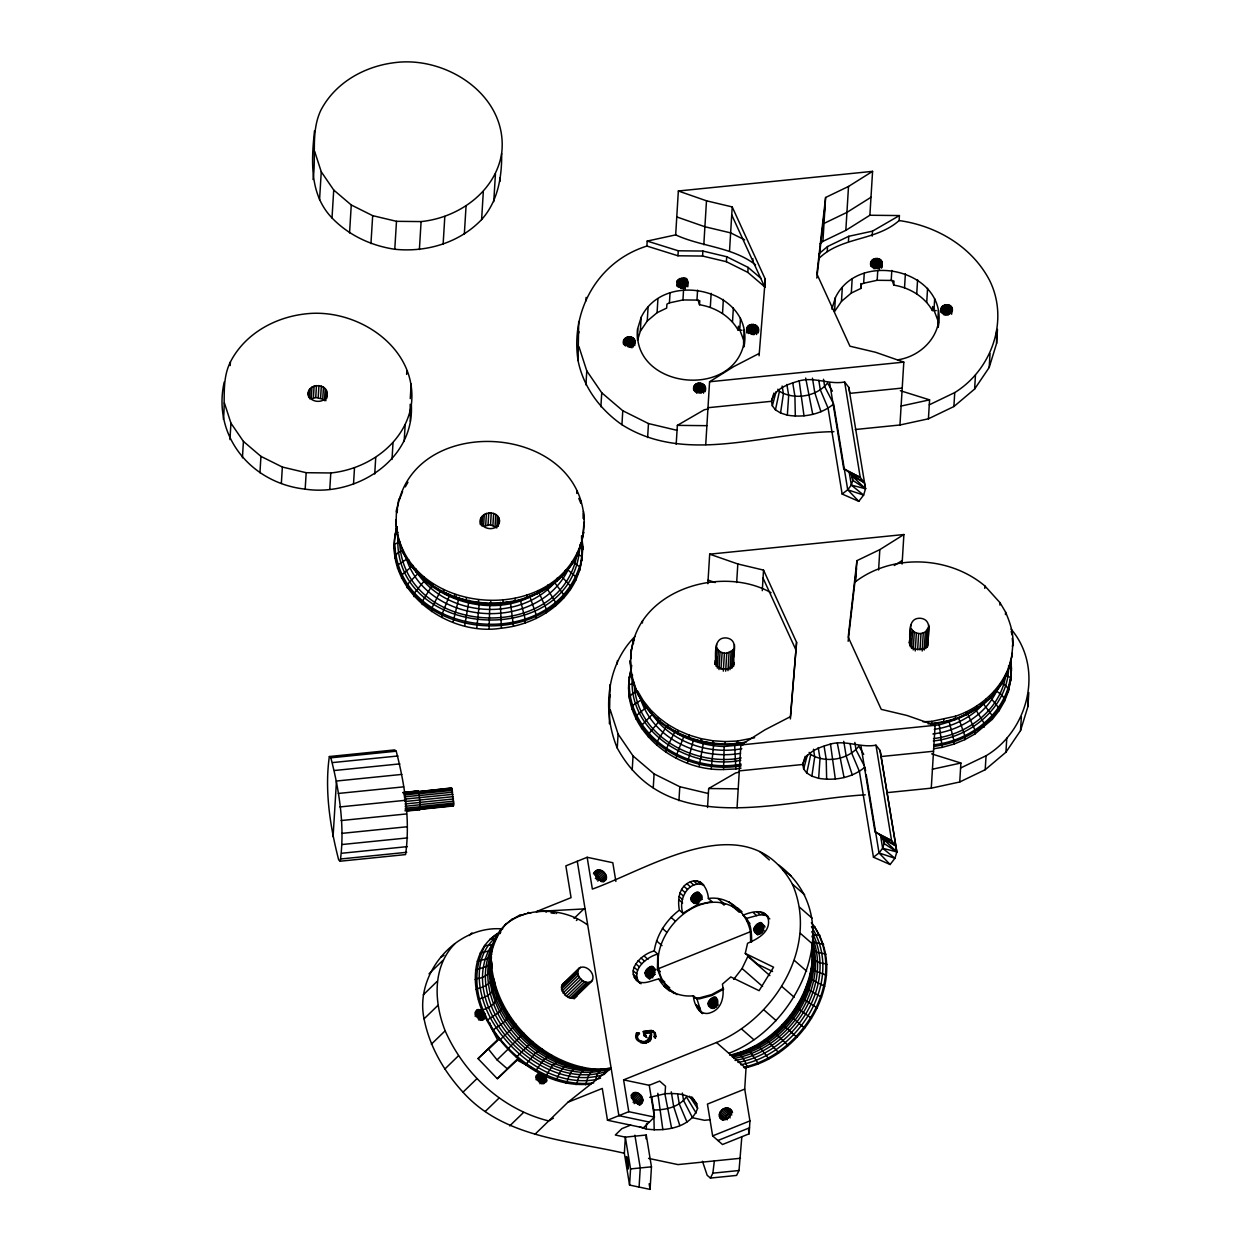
<?xml version="1.0" encoding="UTF-8"?>
<svg xmlns="http://www.w3.org/2000/svg" width="1252" height="1252" viewBox="0 0 1252 1252"><rect width="100%" height="100%" fill="white"/><g stroke="black" fill="none" stroke-linecap="round" stroke-linejoin="round"><path stroke-width="1.5" d="M340.215 861.204C345.02 827.259 339.464 791.014 330.841 757.82L329.339 756.537C324.534 790.481 330.09 826.727 338.697 859.921L340.215 861.204L405.57 854.584C410.374 820.639 404.819 784.394 396.211 751.2L394.709 749.917L329.339 756.537M406.712 811.061L419.796 809.747L420.093 806.491L453.709 803.095L451.502 787.962L417.683 791.749L451.753 788.181M453.662 801.186L420.046 804.582L420.109 808.322L405.178 809.825M405.053 810.842L453.365 805.975L453.709 803.095M500.299 602.29L501.395 628.175C445.383 637.393 379.434 586.421 397.009 526.889M743.312 744.674L724.157 746.505L723.546 769.51C673.56 771.295 619.458 727.443 629.928 674.468L628.567 688.459M640.586 1042.681C658.239 1042.806 630.914 1046.093 636.439 1033.213L639.396 1033.244L636.439 1033.213M637.002 1039.019L636.798 1033.51M590.975 1084.029C547.187 1088.864 507.107 1057.032 486.887 1020.38C470.877 993.055 468.232 949 500.252 932.114M475.181 979.58L476.12 978.673C485.275 978.297 494.697 971.333 491.41 960.91M491.41 963.805L490.471 964.713C492.208 1017.798 538.376 1065.765 591.273 1069.787L592.212 1068.879C540.457 1062.369 495.542 1015.92 491.41 963.805C486.825 910.141 551.929 898.545 587.438 924.868M812.438 951.864L811.953 964.509L813.284 952.6L811.969 946.684M744.361 1067.987C804.113 1055.733 852.643 975.637 811.359 922.693M498.312 994.338L497.373 995.246L502.631 1006.279L502.068 1008.533L497.811 1013.103L486.887 1020.38M655.547 1036.265C654.639 1027.548 655.938 1038.518 655.907 1036.562M489.845 602.76L489.094 628.739M224.218 382.032C212.058 436.212 251.511 483.335 305.175 489.125C355.724 496.95 414.475 460.063 411.345 404.928C418.371 347.759 357.086 307.209 304.768 313.986C274.282 317.554 244.766 334.034 230.415 361.922C221.354 380.06 225.548 399.983 223.404 419.342M230.18 365.568L230.415 361.922M229.945 439.593L230.947 423.176L224.405 402.925M242.418 457.825L243.42 441.408L230.947 423.176M259.946 472.787L260.948 456.37L243.42 441.408M281.356 483.46L282.357 467.043L260.948 456.37M314.534 130.646C311.325 160.71 309.307 194.373 332.015 217.958C348.729 235.313 371.077 245.721 394.771 249.258C426.337 252.528 459.406 242.857 481.613 219.57C497.858 201.478 502.021 177.095 501.645 153.542C508.688 96.357 447.387 55.824 395.084 62.6C364.598 66.168 335.082 82.648 320.715 110.52C310.559 132.321 316.506 156.406 313 179.474M319.557 199.725L321.263 171.79L314.706 151.539M308.211 395.757C305.864 383.049 328.087 382.126 327.132 394.63C325.348 404.865 307.366 402.878 308.415 392.33M308.618 397.166L309.041 390.327M309.62 398.793L310.261 388.527M305.175 489.125L306.177 472.708L282.357 467.043M311.983 387.071L311.247 399.044L315.739 397.51L322.734 399.169L323.454 387.197M313.376 398.026L314.111 386.054M315.739 397.51L316.474 385.538M318.211 397.541L318.931 385.553M320.59 398.105L321.326 386.132M332.015 217.958L333.721 190.022L321.263 171.79M324.487 400.671L325.207 388.683M325.833 400.781L326.459 390.514M326.928 398.042L327.116 392.533M329.777 489.391L330.778 472.974C368.072 469.203 404.881 443.552 411.345 404.928M349.558 232.919L351.264 204.984L333.721 190.022M353.502 484.242L354.504 467.825M333.079 836.712L336.475 781.029L401.845 774.409M370.952 243.592L372.673 215.657L351.264 204.984M374.724 474.023L375.725 457.606M394.771 249.258L396.493 221.322L372.673 215.657M392.001 459.437L393.003 443.02M394.834 537.233L396.524 528.031M397.51 509.548L396.743 512.944C407.729 410.734 584.371 421.329 584.23 524.134M395.022 558.126L394.255 545.293M396.727 530.191L399.419 543.994L396.587 532.569L395.82 519.736C399.701 614.356 552.821 630.335 581.351 542.445C566.827 599.207 491.88 618.551 443.568 592.838L443.584 589.567M398.856 499.047L396.399 511.677M406.634 374.395L406.853 370.733M404.146 441.471L405.147 425.054M397.51 568.424L398.152 564.746L406.524 559.3C429.107 626.172 536.67 633.152 567.97 570.004L575.576 576.515L575.763 580.255C562.007 608.331 531.803 625.155 501.395 628.175M399.216 540.488C413.739 595.733 489 623.59 537.28 592.9M410.265 398.637L411.157 384.035M419.389 249.524L421.095 221.588C458.373 217.817 495.197 192.166 501.645 153.542M401.563 578.377L402.189 574.652L412.941 565.45M403.457 553.9L403.269 550.442M407.103 587.83L407.698 584.058L417.792 573.729C448.67 618.269 522.835 622.087 557.187 579.801M408.809 559.894L408.966 563.306M414.036 596.609L414.584 592.791L423.849 581.413M415.742 568.674L415.867 572.054L417.808 572.414L424.412 578.847M443.114 244.375L444.82 216.44M422.237 604.575L422.753 600.725L432.425 585.028M423.943 576.624L424.021 579.973L425.743 580.13M431.564 611.571L432.05 607.689L440.422 591.038L436.432 588.033M433.27 583.635L433.317 586.938L434.773 586.906M464.335 234.155L466.041 206.22M441.862 617.502L442.3 613.59L449.249 596.108M452.974 622.26L459.14 597.251M454.679 594.309L454.617 597.564L456.276 596.03M481.613 219.57L483.319 191.619M464.68 625.75L469.093 600.209M466.386 597.799L466.276 601.038L476.871 602.415M493.757 201.603L495.463 173.668M480.424 524.729C476.48 511.129 500.08 508.375 499.454 521.896C497.67 532.131 479.688 530.144 480.737 519.596M480.94 524.432L481.363 517.592M481.957 526.059L482.583 515.793M476.793 627.909L479.156 605.029M478.499 599.974L478.546 602.713M484.305 514.337L483.569 526.309L490.534 524.791L496.809 527.921L497.529 515.949M485.698 525.292L486.433 513.32M488.061 524.776L488.796 512.804M490.534 524.791L491.253 512.819M492.912 525.37L493.648 513.398M495.056 526.435L495.776 514.462M490.815 600.788L490.581 604.027L480.252 602.838M498.265 526.325L498.781 517.78M499.235 523.226L499.438 519.799M503.116 600.24L502.834 603.464L490.455 603.511M513.476 626.266L510.581 603.62M577.469 552.32L577.328 554.699C565.309 579.394 540.301 595.248 514.056 601.116L514.854 601.57L515.182 598.331M525.12 623.027L525.183 619.098L520.55 600.835M526.826 595.091L526.45 598.346L525.324 597.986M536.138 618.519L536.138 614.607L529.987 596.969M537.859 590.568L537.405 593.855L535.997 593.62M546.341 612.807L546.295 608.926L538.736 592.086L541.365 590.146M548.047 584.872L547.562 588.174L545.872 588.096M555.559 605.999L555.465 602.149L547.75 589.629M557.265 578.064L556.733 581.398M833.91 431.674C764.456 432.409 686.127 465.306 621.931 424.71C599.99 409.404 583.338 387.087 578.064 360.576C570.333 310.793 597.814 261.386 646.893 246.065L677.958 255.784L702.575 256.05L726.395 261.715L747.804 272.388L765.332 287.35M563.619 598.221L563.494 594.403L554.808 582.822M565.325 570.286L564.762 573.651M578.064 360.576L578.706 321.529M585.92 300.887L586.124 297.397M570.396 589.582L570.239 585.811L561.522 576.327M572.101 561.647L571.507 565.059M576.781 493.429L576.922 491.05M585.92 384.88L586.781 370.905L578.925 346.601M580.975 501.003L580.834 503.382L578.815 498.406M575.763 580.255L579.645 570.38L582.102 557.766L581.554 535.699M583.776 518.907L583.479 511.301M579.645 570.38L582.102 557.766M600.882 406.759L601.742 392.784L586.781 370.905M623.527 344.144C620.945 335.865 635.28 333.94 634.952 342.187C633.888 348.338 623.105 347.148 623.731 340.826M623.903 342.938L624.106 339.621M624.419 345.192L624.826 338.541M625.358 345.975L625.875 337.664M621.931 424.71L622.776 410.734L601.742 392.784M626.626 345.364L627.142 337.054M628.567 336.741L627.956 346.71L632.15 347.712M629.427 346.726L630.038 336.757M865.242 794.848C783.533 799.339 667.676 840.389 617.252 748.054C602.118 711.809 606.312 665.031 634.983 636.501M630.867 347.07L631.477 337.085M609.38 723.75L610.021 684.703M632.244 346.053L632.761 337.727M633.293 346.945L633.809 338.635M634.248 344.707L634.561 339.73M634.748 345.521L634.952 340.935M641.18 317.288L637.644 328.744L637.518 340.341L640.32 331.248L641.18 317.288C664.655 268.257 754.815 290.01 744.001 346.788M617.236 664.061L617.455 660.571M646.893 246.065L647.206 241.073L675.673 234.891C701.683 246.879 732.404 246.863 755.566 264.845M617.252 748.054L618.097 734.079L610.24 709.774M640.32 331.248L647.237 321.013L648.098 307.037M630.836 658.912C631.806 592.587 718.57 563.29 771.075 592.712M629.459 698.913L628.707 686.08M631.024 673.341L630.272 660.508L631.384 674.515L631.024 673.341L633.872 684.766L631.18 670.978M633.496 643.528L633.309 639.835M647.613 437.527L648.473 423.552L622.776 410.734M631.963 709.211L632.604 705.518L640.977 700.071L640.069 696.347M647.237 321.013L657.081 312.703L657.942 298.727M632.197 769.933L633.058 755.958L618.097 734.079M636.016 719.164L636.626 715.424L646.486 707.192M724.157 746.505C685.251 745.441 643.309 720.213 633.668 681.26M642.401 623.011L642.558 620.632M641.556 728.617L642.151 724.845L652.245 714.501L650.304 711.199M637.722 691.229L643.262 700.666L643.418 704.093L645.547 704.704M657.081 312.703L666.674 308.07L666.925 304.079L669.429 302.874L670.039 292.905M675.673 234.891L678.349 190.993L872.581 171.352L869.89 215.25L845.836 230.352L822.908 241.386L820.044 243.811M648.473 737.397L649.037 733.578L658.302 722.201L652.245 714.501M643.262 700.666L650.195 709.446L650.304 712.826L652.261 713.202M677.958 255.784L678.271 250.791L647.206 241.073M676.847 285.91L677.144 280.918C697.771 268.319 682.011 302.827 677.144 280.918M624.357 1153.264L625.343 1137.129L646.251 1135.016L651.463 1166.817L650.07 1189.4L629.568 1185.065L624.357 1153.264C568.674 1140.306 503.946 1137.927 462.99 1092.182C444.037 1071.446 429.53 1046.609 424.068 1018.846C414.396 973.414 456.448 924.774 502.647 928.953M677.473 286.489L677.88 279.838M678.396 287.271L678.913 278.961M679.679 286.661L680.18 278.351M681.604 278.038L680.994 288.023L683.905 288.367L684.515 278.398M682.481 288.038L683.091 278.054M653.247 787.884L654.092 773.908L633.058 755.958M669.429 302.874L682.95 299.948L683.561 289.963M629.568 1185.065L630.554 1168.93L625.343 1137.129L615.311 1135.016L621.868 1128.647L630.742 1125.063M656.674 745.347L657.206 741.497L666.878 725.816M650.195 709.446L658.395 717.412L658.474 720.745L660.195 720.902M685.188 289.009L685.799 279.04M676.19 444.319L677.363 425.367L704.281 409.78L707.943 408.981M686.44 286.583L686.847 279.932M687.285 286.019L687.598 281.027M687.802 286.818L687.99 282.248M639.083 1187.084L640.257 1167.959L634.889 1135.188M666.017 752.358L666.487 748.477L674.875 731.81L668.208 726.817M658.395 717.412L667.723 724.407L667.77 727.725L669.225 727.678M741.982 330.215L738.148 330.168C730.245 316.13 715.205 307.272 699.539 304.752L699.79 300.762L696.973 300.089L697.583 290.12M646.016 1138.788L646.251 1135.016M693.749 390.374C691.386 379.685 709.352 381.797 704.97 391.751M694.109 389.169L694.312 385.851M702.575 256.05L702.888 251.057L678.271 250.791M694.641 391.422L695.048 384.771M703.812 244.719L706.488 200.805L678.349 190.993M695.58 392.205L696.081 383.894M696.738 393.253L697.348 383.284M698.162 392.956L698.772 382.971M676.315 758.289L676.753 754.377L683.702 736.896M667.723 724.407L678.021 730.339L678.021 733.625C698.381 743.469 721.825 747.131 744.142 743.156M699.649 392.971L700.259 382.987M701.073 393.3L701.683 383.331M702.466 392.283L702.967 383.973M703.514 393.175L704.015 384.865M678.928 800.701L679.789 786.726L654.092 773.908M704.469 390.953L704.766 385.96M704.954 390.499L705.158 387.165M710.307 307.319L711.167 293.344M649.741 1097.331L665.062 1093.747L665.516 1086.22L659.663 1081.102L649.24 1085.296L623.59 1079.881L628.786 1111.682L654.436 1117.097L649.24 1085.296M705.737 444.632L709.571 381.766L733.641 366.664L759.072 353.502M687.426 763.031L693.201 740.949M678.021 730.339L689.132 735.096L689.069 738.351L701.277 741.387L701.793 740.104M722.514 313.391L723.359 299.431M726.395 261.715L726.708 256.723L702.888 251.057M707.865 583.698L709.681 554.167L903.897 534.526L902.082 564.057M729.54 250.838L732.217 206.924L706.488 200.805M699.132 766.521L703.233 743.954M689.132 735.096L700.838 738.586L701.277 741.387M732.498 321.92L733.359 307.961M714.986 663.81L717.02 656.58M733.922 648.599L732.749 650.32L731.653 668.271L732.811 666.549C731.403 658.129 740.558 640.241 726.645 637.957C712.388 636.673 716.16 655.876 715.471 664.436L716.817 647.926M716.097 666.377L716.551 644.467M707.521 807.493L708.679 788.525L735.613 772.953L739.259 772.155M717.286 668.13L718.382 650.164L717.193 648.411M711.246 768.697L713.828 742.843M700.838 738.586L712.951 740.761L712.779 743.985L718.1 743.829M738.148 330.168L738.383 326.177L743.594 339.871L743.641 346.679M718.977 669.554L720.072 651.603L718.382 650.164M739.854 328.321L740.464 318.352M733.281 664.687L728.226 668.959L721.011 668.881L722.122 652.621L720.072 651.603M723.312 671.135L724.407 653.168L722.122 652.621M743.594 339.871L744.204 329.886M747.804 272.388L748.101 267.396L726.708 256.723M725.675 671.15L726.77 653.2L732.749 650.32M746.787 331.686C744.439 320.997 762.39 323.094 758.008 333.048M746.802 332.938L746.99 328.353M747.053 332.14L747.366 327.148M747.679 332.719L748.086 326.068M752.655 262.372L752.875 258.679M727.96 670.665L729.055 652.699M748.618 333.517L749.119 325.191M749.885 332.891L750.402 324.581M754.627 737.725L737.553 741.027L725.252 741.575L724.908 744.283M729.994 669.679L731.09 651.713M751.826 324.268L751.216 334.253L754.111 334.613L754.721 324.628M736.677 582.524L737.819 563.979L709.681 554.167M733.093 655.281L733.422 649.898M752.687 334.268L753.297 324.284M733.406 664.624L734.486 644.655M733.703 666.095L733.907 662.668L732.811 666.549M755.504 333.58L756.005 325.27M756.552 334.487L757.069 326.162M757.507 332.25L757.804 327.257M758.008 331.796L758.211 328.478M732.217 206.924L765.269 279.165L764.784 287.146L731.731 214.906M723.546 769.51L735.847 768.963L734.689 746.035M737.553 741.027L737.272 744.251L736.489 742.405M737.052 807.806L740.887 744.94L764.956 729.838L790.388 716.676L796.585 642.339L763.532 570.098L737.819 563.979M762.28 590.662L763.532 570.098M702.466 1161.277L707.192 1175.315L710.432 1178.069L736.583 1175.425L739.024 1170.51L741.81 1136.926M744.721 1089.099L707.443 1104.092L712.638 1135.893L722.498 1144.516L749.15 1133.796L749.932 1120.9L744.721 1089.099L746.004 1068.3L716.504 1042.525L623.59 1079.881M790.388 718.945L796.585 642.339M822.908 241.386L825.6 197.487L848.512 186.454L872.581 171.352M827.243 251.511L827.541 246.519L848.762 236.299L872.487 231.15L899.421 215.563L899.124 220.555C875.758 241.354 840.781 236.503 818.605 258.804M938.217 327.148C949.032 270.354 858.872 248.616 835.397 297.632L834.536 311.607L841.469 301.372L851.313 293.046L860.907 288.43L861.141 284.439L863.645 283.234L877.167 280.291L891.205 280.448L894.006 281.121L893.756 285.112C909.422 287.631 924.477 296.489 932.364 310.527L936.199 310.574M841.469 301.372L842.314 287.397M845.836 230.352L848.512 186.454M848.465 241.292L848.762 236.299M851.313 293.046L852.158 279.086M863.645 283.234L864.256 273.265M872.19 236.143L872.487 231.15M870.797 265.8C868.215 257.521 882.535 255.596 882.222 263.859C881.158 269.994 870.359 268.804 871.001 262.482M871.063 266.253L871.376 261.277M871.689 266.848L872.096 260.197M872.628 267.631L873.129 259.32M874.412 258.71L873.802 268.679L876.697 268.397L877.308 258.413M855.664 581.21L856.916 560.661L879.827 549.628L903.897 534.526M875.226 268.382L875.837 258.397M877.167 280.291L877.777 270.322M878.121 268.726L878.732 258.757M879.405 269.368L880.015 259.399M880.672 266.942L881.079 260.291M881.408 268.038L881.815 261.386M881.909 267.584L882.206 262.607M891.205 280.448L891.815 270.463M878.591 570.004L879.827 549.628M904.539 287.663L905.384 273.703M855.288 429.514L899.953 424.991L903.803 362.125L875.649 352.297L849.936 346.194L816.883 273.953L825.6 197.487M916.73 293.75L917.591 279.791M926.73 302.28L927.576 288.32M909.688 644.78C910.376 636.235 906.62 617.033 920.862 618.316C933.022 619.897 927.935 635.39 927.748 643.184M910.814 631.869L909.672 642.777M910.314 646.736L910.767 624.826M911.519 648.473L912.614 630.523L911.409 628.77M932.364 310.527L932.615 306.537L937.811 320.23L937.873 327.038M913.193 649.913L914.289 631.963L912.614 630.523M934.07 308.681L934.681 298.712M899.953 424.991L928.421 418.81L929.579 399.857L900.344 390.702M915.243 650.946L916.354 632.98L914.289 631.963M917.653 649.694L918.639 633.528L916.354 632.98M937.811 320.23L938.421 310.246M920.017 649.71L921.002 633.543L925.306 632.072L928.734 627.017M941.003 312.045C938.421 303.751 952.756 301.826 952.443 310.089C951.363 316.224 940.581 315.034 941.207 308.712M941.269 312.499L941.582 307.507M941.911 313.078L942.318 306.427M922.176 651.009L923.272 633.058M942.834 313.861L943.351 305.551M944.618 304.94L944.008 314.909L948.343 314.956L948.953 304.987M924.211 650.038L925.306 632.072M945.432 314.612L946.043 304.627M925.87 648.63L926.965 630.679M927.09 639.24L927.529 632.041M946.903 314.628L947.514 304.643M927.043 646.908L928.139 628.942M927.732 641.18L928.718 625.014M949.72 313.939L950.237 305.629M950.878 313.172L951.285 306.521M951.63 314.268L952.036 307.616M955.511 716.222L931.785 721.371L931.504 724.611L955.119 719.477L955.511 716.222C983.493 706.895 1007.923 683.326 1012.336 653.341L1009.378 667.081L1010.02 663.576M928.421 418.81L953.883 406.54L954.744 392.58C991.834 369.575 1009.535 319.902 989.393 279.994C971.583 246.3 936.183 225.751 899.124 220.555M886.604 792.688L931.269 788.165L935.119 725.299L906.98 715.471L881.251 709.368L848.199 637.127L856.916 560.661M933.522 748.774L942.146 747.397L939.25 724.751C966.544 717.74 996.748 701.652 1006.138 673.451M955.354 718.601L942.725 722.263L943.523 722.701L943.851 719.462M953.883 406.54L974.619 389.043L975.464 375.068M942.146 747.397L953.789 744.158L953.852 740.229L949.235 721.981M931.269 788.165L959.736 781.984L960.894 763.031L931.66 753.876M953.789 744.158L964.822 739.65L964.822 735.738L958.672 718.116L974.541 709.227L976.247 709.305L976.732 706.003M966.528 711.715L966.09 714.986L964.666 714.751M974.619 389.043L989.19 367.478L990.035 353.518M989.19 367.478L996.608 343.345L997.468 329.37M964.822 739.65L975.011 733.938L974.964 730.057L967.405 713.233M984.792 588.377L984.933 585.999C949.047 555.747 892.019 553.415 854.678 582.305M984.228 727.146L984.135 723.28L976.435 710.776L983.477 703.953L992.163 715.534L992.288 719.352L975.011 733.938M985.934 699.195L985.402 702.528M959.736 781.984L985.199 769.714L986.06 755.754C1028.628 730.417 1044.215 668.052 1011.084 629.114M993.994 691.417L993.431 694.782M999.925 605.123L1000.066 602.744L984.933 585.999M992.288 719.352L999.065 710.729L999.206 708.35L989.409 696.394M1000.771 682.778L1000.176 686.19M1005.45 614.56L1005.606 612.181L1000.066 602.744M999.065 710.729L1004.433 701.386L1004.573 699.023L1001.96 695.095L996.639 691.151L998.032 687.567M1004.433 701.386L1008.314 691.527L1010.771 678.897L1011.131 667.238L1008.642 665.516C1009.096 706.003 971.521 737.131 933.319 740.949M985.199 769.714L1005.935 752.217L1006.78 738.242M1008.314 691.527L1010.771 678.897M1012.398 646.486C1014.496 634.92 1010.067 622.776 1005.606 612.181M1005.935 752.217L1020.505 730.652L1021.366 716.692M1020.505 730.652L1027.939 706.519L1028.784 692.544M692.325 1097.503L696.722 1103.779L697.583 1108.317C690.869 1128.099 664.327 1131.636 646.204 1128.975L646.564 1123.592M787.336 415.148L780.559 413.003L775.442 409.827L772.343 405.82L771.482 401.297C773.939 389.403 787.054 384.411 797.461 381.422C813.362 375.976 828.746 384.99 844.646 382.001L848.778 387.322L865.523 488.75L863.63 495.103L858.794 501.332L847.714 489.782L833.66 403.927C821.093 414.647 803.346 417.824 787.336 415.148L788.682 395.413L786.882 384.442M865.601 770.919L864.976 767.1C852.409 777.821 834.661 780.998 818.652 778.321L819.997 758.587L818.213 747.616M396.54 509.298L396.039 523.336L396.274 519.877M394.114 547.672L394.975 534.854L398.152 532.319M397.933 535.684C391.563 640.836 574.292 651.431 579.848 546.06M583.729 525.355L583.009 535.746L584.371 521.755M581.945 560.145L582.806 547.327L581.914 536.873L582.665 549.706L582.462 546.107L579.958 544.385M630.992 650.07L630.492 664.108M632.495 674.781C626.094 731.34 689.711 770.496 740.761 760.324M1011.929 653.419L1011.679 656.877L1013.04 642.902M1010.63 681.276L1011.491 668.458L1010.74 659.741M759.072 355.771L765.269 279.165M640.805 1041.163C648.724 1046.922 652.824 1024.903 650.007 1038.174C645.171 1045.764 631.916 1038.8 639.49 1033.792M654.514 1035.169C655.14 1028.408 653.794 1040.334 654.859 1035.482M647.065 1042.306C652.292 1042.415 651.4 1030.975 651.431 1035.201M816.82 278.1L825.115 205.469M848.136 641.274L856.431 568.643M710.432 1178.069L712.873 1173.155L714.36 1160.917M780.559 413.003L783.408 393.738L782.14 386.054M818.652 778.321L811.875 776.177L814.723 756.912L813.471 749.228M754.33 1046.187C785.035 1029.269 807.978 997.719 812.016 962.616L812.861 963.336C808.823 998.454 785.88 1030.005 755.175 1046.922L754.33 1046.187L743.985 1051.054L729.869 1055.326M811.359 968.062C806.773 1009.347 773.736 1044.356 734.251 1055.326L733.406 1054.607M506.058 923.851C457.387 981.552 528 1074.842 595.013 1069.192L585.983 1069.083C580.224 1071.446 577.908 1078.066 576.922 1083.747L575.983 1084.655M475.525 970.081L487.216 966.168L490.471 962.991L491.41 958.015M497.247 936.23C468.733 958.547 478.405 1001.756 496.387 1027.767C517.874 1059.489 555.747 1086.345 595.686 1079.647L597.11 1074.263L601.57 1068.879M637.565 1038.722L637.346 1035.091M491.034 970.097L490.471 964.713M775.442 409.827L779.433 391.266L777.821 389.2M811.875 776.177L806.757 772.985L810.748 754.44L809.136 752.374M395.209 535.527L397.15 526.998M580.709 545.935L583.667 532.194L581.194 544.823L576.843 555.763M630.851 652.448L632.776 643.919M631.744 665.391L629.287 678.021L631.462 667.676M638.489 981.991C624.012 970.723 642.073 953.648 654.217 950.988C656.705 934.696 666.299 919.97 679.382 910.126C677.379 899.734 678.975 886.275 690.228 881.94C701.057 876.916 707.959 889.123 708.382 898.466L711.903 901.55L697.004 904.899L682.903 913.209L679.382 910.126M639.662 983.023C630.038 970.535 646.455 956.966 657.738 954.071L654.217 950.988M645.062 972.757C658.505 951.645 655.938 990.77 645.062 972.757L650.93 977.89M657.738 954.071L657.457 969.095L662.308 982.038L658.787 978.97C651.619 980.238 642.652 985.997 636.141 979.94M682.903 913.209C677.911 900.157 688.021 879.624 703.687 885.007L700.15 881.924M690.854 898.435C704.297 877.323 701.73 916.448 690.854 898.435L696.722 903.553M708.022 1003.353C721.465 982.257 718.898 1021.382 708.022 1003.353L713.89 1008.486M772.578 971.489L757.601 964.212L745.269 953.429L747.569 943.272C757.116 939.235 770.074 932.396 768.446 919.97C766.193 907.653 750.793 911.816 742.999 915.29C751.403 921.018 751.576 932.787 751.654 941.927M753.814 929.031C767.257 907.919 764.706 947.044 753.814 929.031L759.682 934.164M729.681 1109.131C734.736 1114.703 724.188 1124.343 719.806 1117.598C716.786 1110.321 728.21 1103.888 732.326 1111.447M716.504 1042.525C775.301 1018.158 819.121 946.168 792.36 884.053C747.334 803.674 651.322 867.871 592.368 889.092L587.157 857.291L565.857 865.868L571.068 897.653L536.701 911.472L585.06 908.889M728.836 1053.292C799.089 1026.796 849.56 918.201 778.713 865.007M492.396 973.759L491.473 974.682C499.783 987.468 491.379 995.856 479.422 998.861L478.483 999.769M772.343 405.82L776.083 391.704M806.757 772.985L803.659 768.994L807.399 754.878M812.36 954.024C810.654 961.254 820.811 963.32 826.101 963.805L826.946 964.525M553.4 1118.177L548.689 1120.931C502.334 1109.46 464.21 1074.106 445.164 1030.803C434.021 1002.633 432.128 967.029 454.726 943.867M477.372 1017.813L483.538 1011.819C467.904 1001.772 481.238 1029.927 485.479 1015.482L480.549 1020.27M535.95 1078.035L540.895 1073.246C524.87 1080.179 558.705 1089.334 542.147 1073.668L535.981 1079.662M591.648 981.271C584.668 985.997 574.011 974.964 579.113 968.203C586.077 963.477 596.735 974.51 591.648 981.271L573.885 998.533L575.294 995.528M596.296 870.782C592.133 875.962 601.868 885.023 606.14 879.342C608.425 872.628 597.548 865.774 593.73 873.27M575.623 995.669L574.152 998.799M641.869 1102.887C636.517 1106.784 627.8 1096.705 633.731 1092.714C640.539 1090.758 646.924 1101.823 639.303 1105.375M648.192 1041.774L650.32 1040.647L651.416 1037.423M810.216 973.54L811.061 974.275L802.579 996.968L790.654 1016.311L804.66 1028.127M773.924 393.065L771.482 401.297L707.99 407.714M805.239 756.239L802.798 764.471L803.659 768.994M818.808 380.389L820.373 389.998L828.088 408.183L842.142 494.039L847.714 489.782L851.329 485.119L852.768 480.345L851.829 474.618M850.124 743.563L851.704 753.172L859.404 771.357L873.458 857.213L879.029 852.956L882.644 848.277L884.084 843.519L883.145 837.791M577.845 335.505L578.987 331.78M609.161 698.679L610.303 694.954M705.173 388.433C704.109 394.568 693.311 393.378 693.952 387.056M744.298 341.796C734.157 400.17 631.65 388.856 637.644 328.744M758.211 329.73C757.194 335.27 748.007 335.051 747.006 329.605M715.69 660.367L715.095 664.468M831.86 309.103L835.397 297.632M938.531 322.155C935.103 342.062 917.2 357.008 897.684 359.84M910.032 638.723C904.726 652.855 932.897 653.215 927.45 638.911M909.296 642.73L911.127 638.927M927.388 647.034L928.014 645.03M802.626 995.23L802.876 997.813L804.895 1000.066L817.118 1007.891M810.185 975.183L810.028 977.389L811.969 979.893L824.708 986.2M802.767 996.342C794.237 1013.807 781.264 1028.956 765.363 1040.115L764.299 1040.083M655.438 1038.221L655.375 1037.11M399.357 499.783L402.581 491.551M633.152 642.213L634.451 638.911M1005.528 676.909L1009.879 665.954M583.338 513.68L583.119 518.406M509.079 1014.621L508.14 1015.528L515.261 1025.419L499.83 1039.989M733.688 979.377L742.06 968.5L747.867 956.387L769.886 975.621M490.471 962.991L491.363 961.145M452.395 790.372L418.778 793.768L417.839 790.982L404.568 792.719M419.952 808.98L419.185 808.322M484.414 945.823L493.319 944.54C459.609 1007.046 540.097 1091.728 604.951 1071.853L606.093 1069.662C542.445 1087.706 470.345 1013.244 491.567 950.284L480.189 953.054M755.175 1046.922L766.772 1040.068L778.791 1052.744M405.272 486.887L407.949 482.223M996.639 691.151C984.745 715.33 959.204 730.667 932.928 733.969M1005.998 675.83C995.731 696.848 975.871 711.762 954.008 719.117L955.119 719.477M485.353 944.916C451.002 1008.893 527.483 1091.415 593.714 1082.886M523.962 1033.229L507.717 1049.004M758.477 1063.715L750.339 1051.993L747.632 1050.397L744.815 1051.79L743.985 1051.054M740.605 912.019C695.298 873.927 626.516 956.919 674.108 993.525M873.458 857.213L890.109 864.506L894.945 858.277L896.855 851.923L880.093 750.496L875.962 745.175C860.061 748.148 844.693 739.149 828.777 744.596C818.37 747.585 805.255 752.577 802.798 764.471L739.306 770.888M494.994 940.377C449.437 1001.005 538.235 1096.361 604.184 1074.372M429.013 973.837L442.832 960.425M469.203 935.557L471.957 932.865M423.27 994.839L437.089 981.427M500.643 930.048L499.704 930.972L500.221 933.538M496.027 939.188L490.768 938.718L489.829 939.626L497.263 933.648M505.119 924.774L512.569 918.796M495.479 938.186L496.418 937.278M511.63 919.704L520.034 914.946M477.2 961.176L486.527 959.001L490.627 956.418C479.579 1016.89 543.665 1082.385 604.466 1068.801M492.505 946.324L493.429 945.417M528.36 912.379L527.421 913.303L531.036 912.802M424.068 1018.846L437.871 1005.419M491.754 954.306L490.815 955.213L491.535 957.201M536.451 912.066L537.39 911.159M546.028 912.176L546.967 911.268M593.464 873.865L597.298 870.14M594.716 873.599L598.55 869.858M476.167 989.534L477.106 988.626C484.008 987.312 494.509 982.836 491.958 973.993M599.958 869.983L594.841 874.96L599.035 877.417L601.304 881.69L606.422 876.713M555.998 913.647L556.937 912.739M596.296 875.445L601.429 870.469M595.357 878.591L602.854 871.314M596.656 879.718L604.153 872.441M597.736 881.064L605.232 873.771M431.345 1044.215L445.164 1030.803M600.866 880.219L605.999 875.242M494.712 983.994L493.773 984.901C504.243 1022.242 534.275 1053.511 571.131 1065.53L572.07 1064.623M602.619 881.846L606.469 878.121M603.574 881.831L606.14 879.342M475.197 1012.242L477.669 1009.848M475.04 1013.212L478.733 1009.613M475.009 1014.496L479.939 1009.707M574.073 918.436L583.604 909.171M475.04 1016.123L481.206 1010.129M482.067 1010.114C503.601 1002.727 497.154 992.93 491.473 974.682M476.261 1016.843L482.427 1010.849M576.405 920.502L577.344 919.594M478.28 1018.956L484.446 1012.962L485.119 1014.214L478.953 1020.208M481.817 1020.286L485.526 1016.687M482.771 1020.13L485.228 1017.735M503.116 1004.605L502.631 1006.279M444.632 1069.239L458.435 1055.812M492.834 1030.396C497.639 1025.748 507.013 1022.493 508.14 1015.528M489.845 1022.868L491.316 1028.033L497.623 1039.927L478.201 1058.66M499.564 1038.471L488.515 1049.207L497.044 1059.881L507.373 1068.864L518.422 1058.128M516.059 1024.214L515.12 1025.122L531.443 1042.29L550.802 1056.187L551.741 1055.279M562.711 984.135L579.113 968.203M561.757 985.465L580.49 967.327M561.303 987.139L577.688 971.208M561.365 989.064L577.767 973.133M561.945 991.083L578.346 975.167M563.009 993.086L579.41 977.155M462.99 1092.182L476.809 1078.77M497.044 1059.881L508.093 1049.145M564.48 994.917L580.881 979.001M566.264 996.467L582.649 980.551M568.22 997.625L584.606 981.693M570.239 998.298L586.625 982.366M572.164 998.454L588.55 982.523M573.651 997.594L576.28 995.027M573.87 998.079L592.603 979.956M574.48 998.063L577.109 995.496C570.051 1005.45 553.634 985.277 566.28 981.959M516.403 1057.267L531.443 1042.29L541.02 1049.802L541.96 1048.894M532.648 1041.507L531.709 1042.415L523.023 1034.136M531.959 1067.987L516.888 1060.006L497.467 1078.739M525.715 1064.669L535.762 1052.682L541.02 1049.802M485.181 1111.51L499 1098.098M535.512 1071.055L543.196 1060.397L549.096 1055.78L560.896 1061.461L561.835 1060.554M536.153 1075.781L538.61 1073.371M535.981 1076.736L539.69 1073.136M537.202 1080.382L543.368 1074.388M538.313 1081.337L544.479 1075.343M539.236 1082.495L545.403 1076.501M545.606 1076.329L552.617 1065.311L558.736 1060.82L581.304 1068.332L582.243 1067.408M539.894 1083.747L546.06 1077.753M541.506 1083.809L546.435 1079.021M542.773 1083.809L546.467 1080.21M543.712 1083.669L546.185 1081.274M555.825 1080.398C559.253 1075.108 562.602 1062.51 571.131 1065.53M509.705 1125.892L523.524 1112.48M566.014 1083.183L566.953 1082.276C568.611 1076.204 572.133 1066.798 579.848 1067.58M585.56 1084.78L588.596 1075.421L593.151 1070.037M578.267 1067.377L591.273 1069.787L600.85 1069.912L610.819 1067.768M534.886 1134.359L567.923 1102.261L611.101 1068.034M604.293 1074.185L609.74 1068.879M631.164 1095.203L633.731 1092.714M631.133 1096.173L634.983 1092.448M636.376 1092.558L631.258 1097.534L635.453 1100.007L637.722 1104.28L642.855 1099.303M632.73 1098.035L637.847 1093.059M634.154 1098.865L639.287 1093.888M633.089 1102.308L640.57 1095.015M634.154 1103.638L641.65 1096.361M637.299 1102.793L642.417 1097.816M639.052 1104.436L642.902 1100.696M654.436 1117.097L643.387 1127.833L607.486 1120.243L602.275 1088.442L567.923 1102.261M773.689 1032.837L774.518 1033.573L783.204 1025.044L796.851 1037.251M497.623 1039.927L477.951 1058.519L497.216 1078.614L516.888 1060.006M818.918 253.812L827.541 246.519M548.846 585.905L554.777 581.507M980.488 704.845L983.462 702.654M976.435 710.776C964.4 720.604 949.689 727.162 934.305 729.353M440.907 957.279L444.053 955.292M870.985 197.284L846.931 212.386L824.004 223.435M894.288 565.497L902.316 560.458M540.927 590.85L544.229 589.019M723.327 988.266L711.668 994.573L699.524 997.844L694.469 997.844M723.734 989.096L711.825 995.512L699.414 998.861L696.926 998.861L693.405 995.794C679.883 997.296 665.438 991.146 658.787 978.97M496.324 934.571L500.816 932.255M604.951 1071.853L609.176 1069.678M403.019 550.598L398.339 552.539L395.162 555.747C410.844 642.213 552.68 651.431 579.786 568.001L581.742 556.498L577.156 553.744C560.912 646.126 403.316 635.891 399.654 541.975L394.771 544.088C398.621 638.27 551.037 654.17 579.441 566.687L572.633 561.851M637.471 691.386L632.792 693.326L629.615 696.535C638.41 746.114 694.281 774.033 741.168 765.77M755.645 1046.077L759.98 1047.47L768.822 1058.848M929.281 404.834L954.744 392.58M960.597 768.008L986.06 755.754M745.535 1050.835L756.396 1045.702M527.108 597.267L534.213 594.34M658.442 968.688L750.386 931.723C746.755 912.379 728.852 895.524 708.382 898.466M607.486 1120.243L628.786 1111.682M712.638 1135.893L749.932 1120.9M717.928 1140.509L749.51 1127.817M746.489 1050.365L735.221 1054.294C741.873 1052.212 745.065 1061.79 747.068 1066.532L747.898 1067.267M739.337 1053.182L747.632 1050.397M519.095 915.854L525.762 913.803M595.686 1079.647L600.553 1078.144M746.521 918.373L760.199 914.696L766.647 915.603L763.125 912.52M732.53 1112.558L726.755 1114.875L724.626 1119.335L719.337 1114.718M901.111 406.039L929.579 399.857M932.427 769.213L960.894 763.031M655.109 1032.524L651.353 1030.349L643.278 1031.523L644.044 1035.545L646.987 1037.548M634.107 682.747L629.224 684.86C630.413 739.447 691.292 773.517 741.168 764.189M644.843 1033.15L650.023 1032.477L644.843 1033.15L646.423 1037.063L645.625 1036.171M643.278 1031.523L653.403 1030.881M732.467 1055.608C780.152 1046.484 818.511 997.562 811.922 948.703L816.946 952.193L825.976 954.165M732.279 1056.97C783.533 1048.221 823.19 993.853 812.313 942.224M733.719 1058.488C785.02 1049.771 826.946 993.822 812.642 942.083L823.644 944.337M735.065 1060.444C788.995 1051.555 833.66 989.174 811.969 936.089M737.991 1062.447C793.533 1052.556 839.45 984.995 811.781 931.644M740.808 1064.748C798.416 1053.636 845.303 980.441 811.499 926.809L815.036 927.012M743.532 1067.252C801.656 1054.81 848.543 980.676 814.191 926.292M678.021 733.625L689.946 738.023M651.369 1033.839L650.398 1032.024L654.514 1032.837M653.481 1031.977L650.398 1032.024M585.983 1069.083L595.123 1068.864M515.042 600.71C472.88 610.021 423.317 592.525 403.128 552.821M502.365 602.979L510.722 601.649M746.035 742.029C704.798 750.073 657.19 732.123 637.581 693.592M736.818 743.751L741.826 742.952M741.841 748.712C711.965 754.252 679.1 744.737 658.302 722.201M740.542 753.328C700.807 760.355 654.42 739.885 640.977 700.071M943.711 721.841L928.123 723.906M932.709 723.844L937.717 723.046M934.086 725.565L939.25 724.751M741.2 757.929C694.234 767.038 636.47 735.769 634.248 684.39M735.847 768.963L741.027 768.133M933.507 738.586C967.358 734.705 1000.614 709.947 1005.826 674.891L1010.411 677.629C1004.886 714.782 969.517 740.871 933.663 744.815M933.663 746.395C966.294 742.577 998.329 721.387 1008.455 689.148L1005.7 685.533L1001.318 682.997M600.85 1069.912L609.88 1068.676M709.571 381.766L903.803 362.125M902.207 388.073L849.92 393.363L848.778 387.322M330.841 757.82L396.211 751.2M332.625 762.578L397.98 755.973M334.55 770.496L399.904 763.876M740.887 744.94L935.119 725.299M338.306 793.455L403.66 786.851M402.894 792.5L417.839 790.982M403.175 792.735L418.105 791.217M403.488 793.58L418.434 792.078M452.066 788.995L418.45 792.406L417.886 791.358M403.833 795.004L418.778 793.486L419.107 795.583L452.723 792.172M404.177 796.882L419.123 795.38L419.42 797.712M404.506 799.12L453.036 794.316M339.887 806.93L405.241 800.325M404.787 801.53L453.302 796.632M453.521 798.979L419.905 802.375L420.093 804.754L405.147 806.272M405.006 803.972L419.952 802.454L419.733 800.012M881.236 756.537L933.522 751.247M405.21 808.26L420.156 806.757M420.062 807.994L453.678 804.598M419.498 809.152L453.568 805.584M341.107 820.545L406.477 813.941M341.921 833.362L407.276 826.743M342.234 844.505L407.589 837.901M342.031 853.222L407.401 846.618M341.342 858.919L406.712 852.299M709.821 1119.742L704.5 1120.29L692.528 1117.754L683.576 1100.508L682.356 1093.043M630.554 1168.93L651.463 1166.817M740.495 1158.272L677.958 1164.595L648.552 1158.382M712.873 1173.155L739.024 1170.51M922.99 721.778L931.785 721.371M665.062 1093.747C676.049 1093.106 690.087 1093.497 696.722 1103.779M651.603 1096.752L653.763 1109.992C665.563 1110.008 679.257 1107.144 686.393 1096.877L696.143 1113.075M869.89 215.25L899.421 215.563M396.493 221.322L421.095 221.588M682.95 299.948L696.973 300.089M677.363 425.367L706.895 425.68M306.177 472.708L330.778 472.974M918.639 633.528L921.002 633.543M724.407 653.168L726.77 653.2M708.679 788.525L738.21 788.854M601.789 1069.005L587.798 1068.785M813.675 934.79L819.966 935.244M712.951 740.761L725.252 741.575M551.021 912.911L554.339 913.412M702.951 741.7L707.975 742.592M587.157 857.291L612.807 862.722L615.874 881.424M649.318 1122.074L618.895 1115.657L577.282 861.266M648.473 423.552L677.05 430.344M679.789 786.726L708.366 793.518M849.153 471.754L851.329 485.119L865.523 488.75L864.381 482.709L860.249 477.388L843.692 468.639L829.638 382.783M880.469 834.928L882.644 848.277L896.855 851.923L880.093 750.496M783.204 1025.044L782.359 1024.59M568.518 1064.701L581.304 1068.332M455.493 597.235L466.824 600.616M639.412 1126.816L646.204 1128.975M847.714 489.782L863.63 495.103L851.329 485.119M866.227 774.738L879.029 852.956L894.945 858.277L882.644 848.277M676.769 216.925L704.907 226.753L730.636 232.872L744.627 239.852M708.084 580.099L715.127 582.556M444.742 592.634L450.125 594.935M774.91 1032.931L788.181 1045.498M842.142 494.039L858.794 501.332M745.269 953.429L773.564 967.186L759.088 990.676L730.792 976.936L722.404 984.135C724.407 994.526 722.811 1007.985 711.559 1012.32C700.729 1017.344 693.811 1005.137 693.405 995.794M721.011 668.881L717.114 666.314L715.189 660.383M875.007 831.813L891.581 840.562L895.696 845.882L883.223 838.981L880.125 834.99L875.007 831.813L860.969 745.957M674.218 730.558L677.535 732.467M559.926 1060.898L560.896 1061.461M779.433 391.266C794.128 400.374 816.805 396.727 827.525 383.049L832.408 391.156M843.692 468.639L864.381 482.709L851.908 475.807L848.809 471.816L860.249 477.388L844.646 382.001M810.748 754.44C825.444 763.548 848.12 759.901 858.856 746.223L863.723 754.33M895.696 845.882L880.125 834.99L891.581 840.562L875.962 745.175M783.142 870.187L791.045 875.79M668.224 988.391L677.035 994.651M427.245 581.257L431.768 584.637M748.101 267.396L761.263 278.617M453.365 805.975L452.473 803.565M419.796 809.747L419.201 808.667M759.761 851.563L769.354 859.952M792.36 884.053L804.692 894.82M799.762 907.387L812.094 918.154M800.435 933.429L812.767 944.196M765.645 914.32L767.992 916.37M767.46 916.855L769.808 918.905M760.058 911.597L763.579 914.68M756.678 911.612L760.199 914.696M826.523 975.277L815.334 970.957L811.734 967.092M753.188 912.552L756.709 915.635M761.732 923.569L764.675 926.136M760.59 923.225L764.988 927.075M759.322 923.225L763.72 927.075M758.008 923.569L763.892 928.702M756.756 924.258L764.096 930.674M737.851 908.123L741.966 911.722M728.852 901.737L741.184 912.52M755.645 925.212L762.984 931.629M731.794 905.775L739.134 912.192M794.316 960.394L806.648 971.176M754.753 926.386L762.092 932.787M746.943 920.877L749.885 923.444M754.127 927.685L759.995 932.818M717.944 898.451L724.798 904.429M753.845 930.33L758.258 934.18M697.098 881.001L700.619 884.084M721.121 902.551L724.047 905.118M754.22 931.504L757.163 934.07M754.909 932.458L757.836 935.025M693.702 881.001L697.223 884.084M690.228 881.94L693.749 885.023M807.071 984.479L807.9 985.214L807.055 987.687L809.027 990.066L821.562 997.14M698.772 892.958L701.715 895.524M697.63 892.613L702.028 896.463M686.878 883.756L690.4 886.823M696.362 892.629L702.231 897.747M695.048 892.973L702.388 899.39M693.796 893.646L701.136 900.063M683.905 886.306L687.442 889.374M692.685 894.601L700.024 901.017M691.777 895.775L699.117 902.191M691.151 897.074L698.506 903.49M681.511 889.421L685.032 892.504M690.885 899.734L695.283 903.584M691.26 900.892L694.187 903.459M679.852 892.895L683.373 895.978M679.038 896.495L682.559 899.578M781.843 986.482L794.175 997.249M679.116 899.969L682.653 903.036M796.945 1005.622L799.621 1009.722L811.452 1018.283M742.06 968.5L762.609 986.466M790.153 1015.45L790.654 1016.311M670.994 917.325L675.094 920.924M763.845 1009.863L776.177 1020.646M662.433 928.436L666.549 932.036M656.517 940.831L661.995 945.62M714.798 997.547L717.725 1000.113M713.53 997.547L717.928 1001.397M712.216 997.907L718.085 1003.04M710.964 998.58L718.304 1004.996M709.853 999.534L717.193 1005.951M741.56 1028.987L753.892 1039.755M708.945 1000.708L716.3 1007.124M708.335 1002.007L714.203 1007.14M708.053 1004.667L712.466 1008.517M708.429 1005.826L711.371 1008.392M644.436 956.278L647.957 959.345M657.457 969.095L660.383 971.662M652.981 967.295L655.923 969.862M696.3 1004.902L699.821 1007.97M651.838 966.951L654.765 969.517M641.087 958.077L644.608 961.16M650.555 966.951L654.968 970.801M697.286 1008.001L702.622 1013.619L699.101 1010.552M649.256 967.295L655.125 972.428M661.885 979.549L664.828 982.116M648.004 967.984L655.344 974.4M660.978 980.175L669.773 987.875M638.113 960.628L641.65 963.711M646.893 968.938L654.233 975.355M645.985 970.097L653.325 976.513M663.92 986.138L669.413 990.927M645.359 971.411L652.699 977.828M635.719 963.743L639.24 966.826M645.093 974.056L649.491 977.906M645.469 975.23L649.866 979.08M646.142 976.184L649.084 978.735M634.06 967.217L637.581 970.3M633.246 970.816L636.767 973.899M633.324 974.291L636.861 977.374M634.31 977.405L637.847 980.488M638.661 981.74L641.008 983.79M645.109 1034.762L645.969 1036.484M728.57 1108.349L731.215 1110.665M643.81 1034.762L644.483 1036.233M727.24 1107.942L731.199 1111.4M725.753 1107.942L731.043 1112.558M638.551 1033.682L637.831 1034.199M724.235 1108.364L731.81 1114.969M722.764 1109.147L730.339 1115.767M721.465 1110.258L730.182 1117.879M720.416 1111.635L727.991 1118.239M719.697 1113.153L727.271 1119.773M719.384 1116.236L723.343 1119.711M719.806 1117.598L722.451 1119.914M653.935 1036.734L655.078 1037.908M879.029 852.956L890.109 864.506M415.57 569.582L417.808 572.414M515.261 1025.419L502.177 1005.512L497.373 995.246M691.573 1096.846L693.624 1099.788M689.523 1096.204L697.583 1108.317M832.768 402.205L824.708 386.696L823.503 379.262M864.083 765.379L856.024 749.87L854.819 742.436M763.047 578.08L796.1 650.32M649.678 1032.164L650.398 1033.354M686.957 1122.011L679.241 1103.826L677.692 1094.389M633.528 683.639L637.894 694.688M892.222 280.37L893.756 285.112M820.952 411.752L814.833 392.768L812.438 378.151M852.268 774.925L846.149 755.942L843.754 741.325M698.006 300.01L699.539 304.752M733.234 658.552L733.782 664.671M679.82 1125.564L673.686 1106.596L671.275 1091.854M696.926 998.861L700.807 1011.084M1011.131 667.238L1011.334 670.837L1010.536 660.305M1011.178 631.384L1012.007 634.811M811.828 944.587L813.127 950.08M494.556 987.593L492.161 976.184M812.736 414.365L805.693 378.073M844.051 777.539L837.322 743.109M671.604 1128.193L664.828 1093.497M799.136 380.671L804.003 415.852M792.782 383.159L794.91 396.18L795.333 416.118M830.452 743.845L835.319 779.026M824.098 746.333L826.226 759.354L826.649 779.292M748.524 1130.055L749.15 1133.796M657.816 1093.309L662.856 1129.68M645.187 1033.463L645.453 1035.06M643.622 1031.82L644.154 1035.075M649.162 1183.782L650.07 1189.4M419.451 797.602L419.686 800.028M1012.305 638.301L1012.899 645.281M396.493 528.532L396.931 533.743M750.386 931.723L750.652 942.099M653.763 1109.992L654.201 1129.946M1027.845 696.879L1027.939 706.519M996.514 331.764L996.608 343.345M860.86 283.547L860.907 288.43M499.908 177.69L499.939 181.493M410.187 404.255L410.327 421.361M626.47 1156.613C628.41 1183.281 629.568 1159.102 626.47 1156.613M865.523 488.75L852.768 480.345L851.908 475.807L865.523 488.75M896.855 851.923L884.084 843.519L883.223 838.981L896.855 851.923"/></g></svg>
